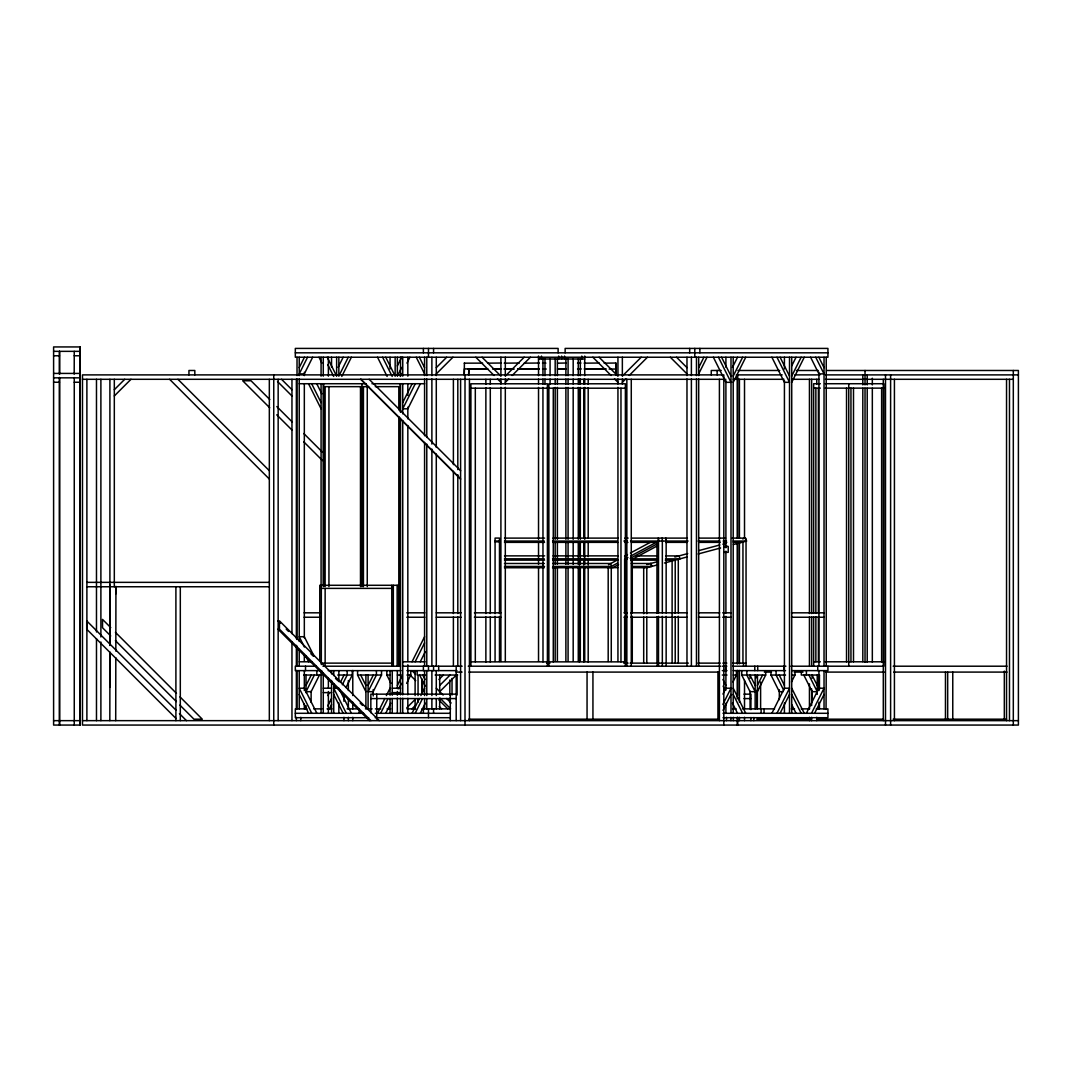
<?xml version="1.0" encoding="UTF-8"?>
<svg xmlns="http://www.w3.org/2000/svg" width="1072" height="1072" viewBox="0 0 1072 1072"><rect width="100%" height="100%" fill="white"/><g stroke="black" fill="none" stroke-linecap="round" stroke-linejoin="round"><path stroke-width="1.5" d="M737.214 725.061L737.214 717.302M109.826 720.652L109.934 652.057L109.907 687.179M109.96 645.518L110.054 585.138L110.054 593.767M115.709 720.652L115.816 657.752M115.83 651.133L115.937 586.585M299.235 367.642L304.435 357.231M307.557 357.231L299.235 373.887L304.327 373.887L312.649 357.231M338.095 367.388L343.174 357.231M338.846 376.084L348.266 357.231M341.794 376.419L351.388 357.231M397.337 365.941L401.692 357.231M397.364 376.084L401.705 367.388M400.312 376.419L401.786 373.471M406.958 363.14L409.906 357.231M402.737 402.563L412.157 383.722M415.279 383.722L402.737 408.807L407.829 408.807L420.371 383.722M306.029 685.437L311.228 675.038M314.351 675.038L306.029 691.681L311.121 691.681L319.443 675.038M327.844 695.581L329.332 692.633M327.777 705.912L331.476 698.529M340.333 682.475L344.045 675.038M329.385 708.94L331.556 704.599M342.316 684.753L347.167 675.038L347.167 670.63M346.015 687.527L352.259 675.038L352.259 670.63M368.098 685.437L373.311 675.038M381.525 670.63L381.525 675.038L373.203 691.681L368.098 691.681L376.419 675.038L376.419 670.63M377.518 713.295L384.888 698.529M386.362 695.581L390.061 688.211M380.64 713.295L387.89 698.797M397.364 685.437L401.826 676.526M385.732 713.295L390.811 703.138M412.023 661.799L424.579 636.714M398.744 688.907L401.518 683.36M415.145 661.799L424.579 642.945M406.623 683.36L410.777 675.038L410.777 670.63M420.251 661.799L425.316 651.642M412.023 713.295L419.407 698.529M420.881 695.581L424.579 688.211M415.145 713.295L422.395 698.797M420.251 713.295L425.316 703.138M698.689 367.642L703.889 357.231M698.689 373.887L707.011 357.231M732.457 367.388L737.536 357.231M733.208 376.084L742.628 357.231M733.208 382.329L745.75 357.231M791.699 365.941L796.054 357.231M791.726 376.084L801.146 357.231M791.726 382.329L804.268 357.231M722.943 694.107L725.905 688.211L730.997 688.211L722.876 704.438M732.967 681.98L736.437 675.038L736.437 670.63M723.024 710.388L730.997 694.442M755.988 678.013L757.475 675.038L757.368 708.873M757.368 685.437L762.567 675.038M757.368 691.681L765.689 675.038L765.689 670.63M771.88 713.295L784.423 688.211L789.515 688.211L776.972 713.295M791.484 681.98L794.955 675.038L794.955 670.63M780.094 713.295L789.515 694.442M806.385 713.295L818.928 688.211L824.033 688.211L811.491 713.295M814.613 713.295L824.033 694.442M114.315 389.712L124.727 379.3M114.315 395.957L130.972 379.3M436.291 367.642L446.689 357.231M436.291 373.887L452.933 357.231M505.314 376.084L524.168 357.231M505.314 382.329L508.744 378.898M512.161 375.481L530.412 357.231M622.35 376.084L641.203 357.231M622.35 382.329L625.78 378.898M629.197 375.481L647.448 357.231M406.811 707.775L415.695 698.89M438.944 679.501L443.379 675.065M411.943 708.873L415.413 705.416M439.694 685.437L450.093 675.038M439.694 691.681L456.337 675.038M608.481 564.756L617.258 560.053M624.574 556.14L627.495 554.572M630.43 553.005L650.905 542.03M608.883 567.745L617.66 563.041M624.976 559.115L627.897 557.547M630.818 555.979L658.744 541.052L658.221 538.104L658.623 541.092M612.702 567.745L618.557 564.609M630.256 558.338L658.061 543.437M630.738 560.16L657.484 545.795M646.791 564.542L658.114 561.514M674.864 557.025L687.701 553.581M698.555 550.673L719.794 544.978M722.823 544.174L726.213 543.263M742.628 538.868L745.469 538.104L746.527 541.052L733.436 544.522M658.02 564.73L646.791 567.745L632.306 567.637M664.439 563.014L686.897 556.998M698.127 553.983L720.598 547.966M723.801 547.109L727.017 546.251M80.145 346.939L53.6 346.939L53.6 725.061L80.145 725.061L80.145 346.939L80.078 725.061M53.6 351.348L80.078 351.348M295.323 352.822L827.932 352.822M53.6 355.77L59.483 355.77M74.196 355.77L80.078 355.77M538.519 358.999L584.736 358.999M464.27 363.167L482.641 363.127M487.572 363.167L501.039 363.019M504.229 363.167L519.357 363.019M524.208 363.167L539.337 363.019M542.526 363.167L545.903 363.127M557.52 363.167L565.976 363.019M577.5 363.167L580.957 363.019M584.16 363.167L599.275 363.019M604.139 363.167L615.931 363.019L615.931 374.811M467.633 369.009L487.72 368.902M494.272 369.009L501.039 368.902M504.269 369.009L512.684 368.902M539.337 368.902L517.588 369.009L539.203 369.036M557.547 369.009L565.976 368.902M580.957 368.902L577.527 369.009L580.823 369.036M605.935 368.902L584.186 369.009L605.801 369.036M487.586 369.036L464.404 368.902L464.243 374.945L464.404 363.019M492.571 369.049L500.905 369.036M504.229 369.049L514.225 369.049M557.52 369.049L565.842 369.036M609.137 369.049L615.797 369.049M721.215 370.483L711.259 370.483L711.259 374.892M737.938 370.483L779.746 370.483M796.456 370.483L818.204 370.483M826.566 370.483L1018.4 370.483L1018.4 725.061L82.477 725.061L82.477 374.892L723.814 374.892L723.814 725.061M53.6 373.418L80.078 373.418M736.263 374.892L782.198 374.892M794.794 374.892L819.866 374.892M825.52 374.892L1018.4 374.892M53.6 377.84L80.078 377.84M82.477 379.3L725.891 379.3M733.342 379.3L783.967 379.3M792.195 379.3L818.954 379.3M825.52 379.3L1013.308 379.3M53.6 382.248L59.483 382.248M74.196 382.248L80.078 382.248M299.235 383.722L366.075 383.722M371.957 383.722L424.659 383.722M820.335 383.722L813.648 383.722L813.648 613.398M825.346 383.722L883.837 383.722L883.837 666.208L790.868 666.208M323.65 386.657L368.634 386.657M375.294 386.657L400.285 386.657M470.903 388.198L547.403 388.198M548.877 388.198L625.378 388.198M813.648 388.131L820.335 388.131M825.346 388.131L883.837 388.131M504.497 538.104L544.603 538.104M552.951 538.104L618.115 538.104M624.802 538.104L628.152 538.104M631.488 538.104L687.42 538.104M699.038 538.104L725.57 538.104M732.203 538.104L745.469 538.104L746.273 541.092M495.076 541.025L499.485 541.025M504.47 541.052L544.281 541.052M552.576 541.052L617.271 541.052M623.904 541.052L627.227 541.052M630.55 541.052L688.09 541.052M698.113 541.052L719.808 541.052M723.144 541.052L726.494 541.052M733.168 541.052L746.527 541.052M495.076 541.829L499.485 541.829M504.497 542.365L544.536 542.365M552.871 542.365L617.941 542.365M624.614 542.365L627.951 542.365M631.287 542.365L656.319 542.365M665.618 542.365L687.098 542.365M698.676 542.365L720.17 542.365M723.466 542.365L726.776 542.365M733.382 542.365L741.65 542.365M723.814 546.452L728.223 546.452L728.223 552.335L723.814 552.335M504.51 555.872L544.67 555.872M553.045 555.872L618.303 555.872M635.951 555.912L657.484 555.912M665.766 555.912L679.018 555.912L680.077 558.86L665.524 558.86M504.456 558.82L544.268 558.82M552.562 558.82L617.231 558.82M633.177 558.86L657.431 558.86M627.187 559.303L624.641 559.303L624.641 612.889M504.497 560.133L544.589 560.133M552.938 560.133L618.075 560.133M632.386 560.16L657.096 560.16M665.323 560.16L675.213 560.16L675.213 613.318M504.47 563.483L544.335 563.483M552.643 563.483L610.785 563.483L611.308 566.445L552.897 566.445M631.301 563.483L650.597 563.483L651.655 566.445L632.038 566.445M504.497 566.445L544.549 566.445M504.456 567.745L544.241 567.745M552.522 567.745L617.834 567.637M86.886 582.351L269.327 582.351M86.886 586.759L269.327 586.759M321.319 588.381L392.339 588.381M304.073 612.822L320.488 612.822M406.797 612.822L424.82 612.822M436.291 612.822L461.148 612.822M474.4 612.822L500.905 612.822M624.011 612.822L627.321 612.822M630.644 612.822L686.978 612.822M698.435 612.822L719.687 612.822M722.675 612.822L730.997 612.822M791.471 612.822L824.033 612.822M304.073 617.244L320.488 617.244M406.797 617.244L424.82 617.244M436.291 617.244L461.148 617.244M474.4 617.244L500.905 617.244M624.011 617.244L627.321 617.244M630.644 617.244L686.978 617.244M698.435 617.244L719.687 617.244M722.675 617.244L730.997 617.244M791.471 617.244L824.033 617.244M299.235 661.799L311.778 661.799M402.737 661.799L424.994 661.799M813.648 661.799L820.335 661.799M825.346 661.799L883.837 661.799M470.903 661.866L547.403 661.866M548.877 661.866L625.378 661.866M321.319 663.126L392.339 663.126M546.613 663.126L549.936 663.126M623.797 663.126L628.085 663.126M630.135 663.126L688.385 663.126M697.872 663.126L720.21 663.126M722.796 663.126L726.816 663.126M732.752 663.126L746.045 663.126M400.285 663.273L398.811 663.273L398.811 416.66M316.387 666.208L295.323 666.208L295.323 670.63L321.707 670.63M322.953 666.208L400.526 666.208M402.737 666.208L462.139 666.208M468.276 666.208L720.585 666.208M722.3 666.208L726.829 666.208M732.645 666.208L785.91 666.208M893.177 666.208L1007.05 666.208M328.206 670.63L400.968 670.63M406.958 670.63L456.953 670.63M722.287 670.63L727.004 670.63M733.288 670.63L785.521 670.63M791.806 670.63L827.932 670.63L827.932 666.208M456.19 672.09L462.072 672.09M468.946 672.09L719.406 672.09M764.349 672.09L771.478 672.09M794.205 672.09L803.008 672.09M825.721 672.09L884.293 672.09M893.74 672.09L1007.05 672.09M303.751 675.038L321.935 675.038L321.935 672.09M337.734 675.038L352.259 675.038M357.579 670.63L357.579 675.038L381.525 675.038M386.831 670.63L386.831 675.038L389.98 675.038M397.364 675.038L401.183 675.038M406.958 675.038L410.777 675.038M425.343 675.038L417.169 675.038L417.169 670.63M435.152 675.038L457.677 675.038M722.287 675.038L727.004 675.038M733.288 675.038L736.437 675.038M741.744 670.63L741.744 675.038L765.689 675.038M770.996 670.63L770.996 675.038L785.521 675.038M791.806 675.038L794.955 675.038M819.504 675.038L801.333 675.038L801.333 670.63M323.275 688.211L331.677 688.211M392.258 688.211L400.66 688.211M783.15 691.681L779.317 691.681L770.996 675.038M323.275 692.619L331.677 692.619M392.258 692.619L400.66 692.619M456.19 694.16L370.845 694.16L370.845 712.773M743.968 694.16L750.976 694.16L750.896 709.61M370.845 698.582L456.19 698.582M743.968 698.582L750.976 698.582M307.007 708.873L295.323 708.873L295.323 717.704L368.661 717.704M313.681 708.873L322.015 708.873M327.027 708.873L332.025 708.873M347.033 708.873L358.718 708.873M365.458 708.873L372.105 708.873M375.401 708.873L380.788 708.873M387.059 708.873L390.757 708.873M406.985 708.873L415.681 708.873M421.939 708.873L450.562 708.873M732.498 708.873L736.209 708.873M742.467 708.873L774.56 708.873M791.23 708.873L794.566 708.873M801.24 708.873L809.588 708.873M816.261 708.873L827.932 708.873L827.932 717.704L722.997 717.704M295.323 713.295L363.569 713.295M375.213 713.295L450.294 713.295M722.997 713.295L827.932 713.295M375.213 717.704L450.294 717.704M468.759 719.178L717.932 719.178M756.778 719.178L810.445 719.178M816.596 719.178L883.556 719.178M893.15 719.178L1006.541 719.178M53.6 720.652L59.483 720.652M60.287 720.652L80.078 720.652M82.477 720.652L1018.4 720.652M676.566 357.231L686.978 367.642M670.322 357.231L686.978 373.887M599.101 357.231L617.941 376.084M592.856 357.231L611.094 375.481M614.524 378.898L617.941 382.329M482.065 357.231L500.905 376.084M475.821 357.231L494.058 375.481M497.488 378.898L500.905 382.329M369.157 379.3L460.652 470.755M360.875 379.3L460.652 479.077L360.822 379.3M281.547 379.3L291.959 389.712M277.527 381.525L291.959 395.957M269.796 399.534L251.036 380.774L242.714 380.774L269.715 407.775M276.831 406.569L292.066 421.819M303.791 433.53L322.551 452.29M276.75 414.824L292.013 430.073M303.751 441.811L322.525 460.598M177.939 379.3L269.38 470.755M169.617 379.3L269.38 479.077M436.291 688.211L443.138 695.045M446.555 698.462L451.111 703.031M439.828 697.979L450.428 708.579M411.943 670.63L415.413 674.087M438.944 700.003L447.828 708.873M410.147 675.065L415.695 680.613M439.265 706.569L441.584 708.873M379.22 720.652L279.457 620.876L279.457 629.197L370.899 720.652M277.983 620.876L280.328 623.221M286.197 629.09L288.542 631.435M310.853 653.746L313.198 656.091M335.496 678.388L337.841 680.733M360.152 703.044L362.497 705.389M277.983 629.197L369.438 720.652M110.738 627.616L102.523 619.402L102.523 627.723L110.724 635.937M115.428 632.319L176.465 693.356M179.989 696.88L202.286 719.178L193.965 719.178L179.895 705.108M115.414 640.627L176.384 701.597M175.915 710.079L86.711 620.876L86.711 629.197L175.821 718.307M179.439 713.604L186.488 720.652M818.834 357.231L824.033 367.642M815.712 357.231L824.033 373.887L818.928 373.887L810.606 357.231M780.094 357.231L789.515 376.084M776.972 357.231L789.515 382.329L784.423 382.329L771.88 357.231M721.577 357.231L730.997 376.084M718.454 357.231L730.997 382.329L725.905 382.329L713.362 357.231M812.027 675.038L817.239 685.437M808.918 675.038L817.239 691.681L812.134 691.681L803.812 675.038M791.726 688.211L804.268 713.295M791.726 694.442L801.146 713.295M779.223 675.038L784.423 685.437M791.699 704.599L796.054 713.295M783.726 690.301L776.101 675.038L776.101 670.63M749.958 675.038L755.157 685.437M741.744 675.038L750.065 691.681L755.157 691.681L746.836 675.038L746.836 670.63M733.208 688.211L745.75 713.295M733.208 694.442L742.628 713.295M722.93 679.501L725.905 685.437M732.457 703.138L737.536 713.295M723.131 686.134L725.208 690.301M419.366 357.231L424.579 367.642M416.244 357.231L424.579 373.887M385.732 357.231L395.153 376.084M382.61 357.231L392.205 376.419M377.518 357.231L387.113 376.419M327.215 357.231L336.635 376.084M327.777 364.614L333.687 376.419M319 357.231L321.948 363.14M316.749 383.722L321.828 393.866M311.657 383.722L321.077 402.563M308.535 383.722L321.077 408.807M422.77 675.038L424.994 679.501M419.648 675.038L425.195 686.134M386.831 675.038L390.999 683.36M360.688 675.038L365.9 685.437M357.579 675.038L365.9 691.681M351.388 713.295L338.846 688.211L333.74 688.211L346.296 713.295M333.74 694.442L343.174 713.295M313.922 655.89L304.327 636.714L299.235 636.714L304.394 647.032M305.761 655.997L308.656 661.799M316.87 713.295L304.327 688.211L299.235 688.211L311.778 713.295M299.235 694.442L308.656 713.295M651.052 563.403L651.843 566.391M625.003 555.872L625.525 558.82M662.04 538.104L662.442 541.092M1013.308 370.483L1013.308 725.061M1009.476 379.3L1009.476 720.652M1006.541 379.3L1006.541 720.652M1004.33 671.112L1004.33 720.156M952.767 672.09L952.767 719.178M947.675 672.09L947.675 719.178M945.464 672.09L945.464 719.178M894.423 379.3L894.423 720.652M890.604 374.892L890.604 725.061M885.499 374.892L885.499 725.061M883.301 379.3L883.301 720.652M881.626 388.131L881.626 661.799M872.327 378.228L872.327 384.915M872.327 388.252L872.327 662.188M867.221 374.892L867.221 384.915M867.221 388.252L867.221 662.188M865.024 370.483L865.024 384.915M865.024 388.238L865.024 662.188M862.813 374.892L862.813 384.902M862.813 388.238L862.813 661.692M853.5 388.131L853.5 661.799M850.954 388.131L850.954 661.799M848.743 383.722L848.743 666.208M846.532 388.131L846.532 661.799M826.244 357.231L826.244 666.208M826.244 670.63L826.043 709.436M824.033 357.231L824.033 666.208M824.033 670.63L824.033 708.873M819.437 675.038L819.437 689.537M819.437 704.049L819.437 708.873M818.928 372.265L818.928 666.208M818.928 670.63L818.928 690.582M818.928 702.227L818.928 708.873M818.405 388.131L818.405 613.398M818.405 616.748L818.405 661.799M817.748 666.208L817.748 670.63M817.239 675.038L817.239 694.375M816.743 379.3L816.743 384.325M816.743 717.302L816.743 720.652M815.859 388.131L815.859 613.398M815.859 616.748L815.859 661.799M813.648 616.748L813.648 666.208M812.134 675.038L812.134 678.254M812.134 691.159L812.134 702.428M811.638 379.3L811.638 613.559M811.638 616.909L811.638 665.431M811.638 688.854L811.638 705.59M811.638 717.302L811.638 720.652M809.44 379.3L809.44 613.559M809.44 616.909L809.44 665.431M809.44 683.842L809.44 708.94M809.44 717.302L809.44 720.652M806.425 670.63L806.425 675.038M791.726 357.231L791.726 713.295M789.515 357.231L789.515 713.295M784.423 357.231L784.423 368.942M784.423 380.64L784.423 688.559M784.423 702.937L784.423 713.295M784.047 666.208L784.047 670.63M779.317 689.805L779.317 699.654M764.068 708.873L764.068 713.295M761.12 708.873L761.12 713.295M760.611 682.033L760.611 708.512M757.73 666.208L757.73 670.63M756.778 690.301L756.778 708.512M755.157 675.038L755.157 708.873M754.795 666.208L754.795 670.63M753.844 717.49L753.844 720.652M750.896 717.49L750.896 720.652M750.065 675.038L750.065 678.254M750.065 691.159L750.065 708.873M746.045 541.146L746.045 666.208M744.517 379.3L744.517 538.265M744.517 680.492L744.517 708.94M744.517 717.302L744.517 720.652M743.499 663.126L743.499 666.208M742.95 541.976L742.95 663.126M739.425 379.3L739.425 538.265M739.425 541.615L739.425 663.756M739.425 670.456L739.425 702.24M739.425 717.302L739.425 720.652M737.75 374.892L737.75 538.265M737.75 543.29L737.75 663.756M737.75 670.456L737.75 695.554M737.75 717.302L737.75 725.061M737.214 374.892L737.214 538.265M737.214 543.29L737.214 663.756M737.214 670.456L737.214 698.89M733.208 357.231L733.208 713.295M733.342 717.302L733.342 720.652M730.997 357.231L730.997 713.295M730.903 717.302L730.903 720.652M726.494 717.302L726.494 720.652M725.905 357.231L725.905 367.267M725.905 380.64L725.905 547.805M725.905 551.142L725.905 612.996M725.905 616.333L725.905 690.127M725.905 703.259L725.905 713.295M725.53 666.208L725.53 670.63M719.406 379.3L719.406 720.652M717.932 672.09L717.932 720.103M717.141 370.483L717.141 374.892M699.882 348.413L699.882 352.822M698.689 357.231L698.689 375.602M698.689 378.952L698.689 666.208M696.478 357.231L696.478 375.602M696.478 378.952L696.478 666.208M694.79 348.413L694.79 357.231M691.386 357.231L691.386 375.602M691.386 378.952L691.386 666.208M689.685 348.413L689.685 352.822M686.978 357.231L686.978 375.602M686.978 378.952L686.978 666.208M678.295 559.303L678.295 612.889M678.295 616.239L678.295 663.126M675.213 616.614L675.213 663.153M672.117 560.951L672.117 663.153M666.154 541.146L666.154 612.996M666.154 616.333L666.154 666.208M662.335 541.146L662.335 612.996M662.335 616.333L662.335 666.208M658.503 541.146L658.503 612.996M658.503 616.333L658.503 666.208M657.23 663.126L657.23 666.208M656.962 541.976L656.962 613.331M656.962 616.655L656.962 663.126M646.791 567.637L646.791 613.733M646.791 617.03L646.791 663.126M643.696 567.637L643.696 613.733M643.696 617.03L643.696 663.126M632.279 559.303L632.279 612.889M632.279 616.239L632.279 663.126M631.274 379.3L631.274 665.819M626.852 379.3L626.852 665.819M625.378 666.275L625.378 383.789L548.877 383.789L548.877 666.275M624.641 616.239L624.641 663.126M622.35 357.231L622.35 375.629M622.35 378.965L622.35 383.977M620.969 388.198L620.969 661.866M617.941 357.231L617.941 375.629M617.941 378.965L617.941 383.977M617.941 387.327L617.941 661.478M615.824 363.113L615.77 374.972M611.268 567.637L611.268 661.478M608.186 567.637L608.186 661.478M592.937 672.09L592.937 719.178M588.193 379.3L588.193 384.325M588.193 387.675L588.193 538.265M588.193 541.615L588.193 556.676M588.193 560.013L588.193 565.038M588.193 568.388L588.193 662.081M587.054 672.09L587.054 719.178M584.722 356.065L584.736 375.696M584.736 379.032L584.736 384.044M584.736 387.381L584.736 539.323M584.736 542.66L584.736 564.368M584.736 567.704L584.736 661.196M583.771 379.3L583.771 384.325M583.771 387.675L583.771 538.265M583.771 541.615L583.771 556.676M583.771 560.013L583.771 565.038M583.771 568.388L583.771 662.081M581.774 356.065L581.774 358.999M580.314 358.999L580.314 375.696M580.314 379.032L580.314 384.044M580.314 387.381L580.314 539.323M580.314 542.66L580.314 564.368M580.314 567.704L580.314 661.196M579.362 379.3L579.362 384.325M579.362 387.675L579.362 538.265M579.362 541.615L579.362 556.676M579.362 560.013L579.362 565.038M579.362 568.388L579.362 662.081M578.277 358.999L578.277 375.696M578.277 379.032L578.277 384.044M578.277 387.381L578.277 539.323M578.277 542.66L578.277 564.368M578.277 567.704L578.277 661.196M573.185 358.999L573.185 375.696M573.185 379.032L573.185 384.044M573.185 387.381L573.185 539.323M573.185 542.66L573.185 564.368M573.185 567.704L573.185 661.196M568.08 358.999L568.08 375.696M568.08 379.032L568.08 384.044M568.08 387.381L568.08 539.323M568.08 542.66L568.08 564.368M568.08 567.704L568.08 661.196M565.882 358.999L565.882 375.696M565.882 379.032L565.882 384.044M565.882 387.381L565.882 539.323M565.882 542.66L565.882 564.368M565.882 567.704L565.882 661.196M565.145 352.822L565.145 348.413L827.932 348.413L827.932 357.231L295.323 357.231L295.323 348.413L558.123 348.413L558.123 352.822M564.555 356.065L564.555 358.999M561.621 356.065L561.621 358.999M558.673 356.065L558.673 358.999M557.386 358.999L557.386 375.696M557.386 379.032L557.386 384.044M557.386 387.381L557.386 539.323M557.386 542.66L557.386 564.368M557.386 567.704L557.386 661.196M555.175 358.999L555.175 375.696M555.175 379.032L555.175 384.044M555.175 387.381L555.175 539.323M555.175 542.66L555.175 564.368M555.175 567.704L555.175 661.196M553.286 388.198L553.286 661.866M550.083 358.999L550.083 375.696M550.083 379.032L550.083 384.044M547.403 666.275L547.403 383.789L470.903 383.789L470.903 666.275M544.978 358.999L544.978 375.696M544.978 379.032L544.978 384.044M542.941 358.999L542.941 375.696M542.941 379.032L542.941 384.044M542.941 387.381L542.995 661.866M541.467 356.065L541.467 358.999M538.519 356.065L538.533 375.696M538.533 379.032L538.533 384.044M538.533 387.381L538.533 539.323M538.533 542.66L538.533 564.368M538.533 567.704L538.533 661.196M505.314 357.231L505.314 375.629M505.314 378.965L505.314 383.977M505.314 387.327L505.314 661.478M500.905 357.231L500.905 375.629M500.905 378.965L500.905 383.977M500.905 387.327L500.905 661.478M499.485 613.626L499.485 538.077L495.076 538.077L495.076 613.626M499.485 616.32L499.485 661.464M495.076 616.32L495.076 661.464M490.293 379.3L490.293 384.325M490.293 387.675L490.293 613.559M490.293 616.909L490.293 662.081M485.871 379.3L485.871 384.325M485.871 387.675L485.871 613.559M485.871 616.909L485.871 662.081M475.311 388.198L475.311 661.866M469.429 379.3L469.429 720.652M465.007 374.892L465.007 725.061M460.598 379.3L460.598 720.652M457.811 379.3L457.811 469.657M457.811 474.682L457.811 613.559M457.811 616.909L457.811 665.431M457.128 675.038L457.128 694.991M456.19 666.208L456.19 720.652M453.389 379.3L453.389 464.645M453.389 471.332L453.389 613.559M453.389 616.909L453.389 665.431M452.022 678.362L452.022 694.991M450.294 694.16L450.294 720.652M449.825 680.023L449.825 694.991M449.825 698.328L449.825 701.651M439.694 675.038L439.694 692.767M439.694 699.212L439.694 708.873M438.676 666.208L438.676 670.63M436.291 357.231L436.291 375.602M436.291 378.952L436.291 447.426M436.291 454.099L436.291 666.208M436.291 670.63L436.291 695.567M436.291 698.904L436.291 708.873M433.57 348.413L433.57 352.822M433.57 666.208L433.57 670.63M433.57 708.873L433.57 713.295M431.882 357.231L431.882 375.602M431.882 378.952L431.882 444.089M431.882 449.088L431.882 666.208M431.882 670.63L431.882 695.567M431.882 698.904L431.882 708.873M428.478 348.413L428.478 357.231M428.478 666.208L428.478 670.63M428.478 708.873L428.478 717.704M426.777 357.231L426.777 375.602M426.777 378.952L426.777 437.403M426.777 444.089L426.777 666.208M426.777 670.63L426.777 695.567M426.777 698.904L426.777 708.873M424.579 357.231L424.579 375.602M424.579 378.952L424.579 435.728M424.579 442.414L424.579 666.208M424.579 670.63L424.579 695.567M424.579 698.904L424.579 708.873M423.386 348.413L423.386 352.822M423.386 666.208L423.386 670.63M423.386 708.873L423.386 713.295M422.355 681.028L422.355 692.767M421.872 678.938L421.872 693.906M418.053 675.615L418.053 695.567M418.053 698.904L418.053 702.227M415.105 670.63L415.105 695.567M415.105 698.904L415.105 708.873M407.829 357.231L407.829 376.151M407.829 383.722L407.829 395.434M407.829 407.146L407.829 418.857M407.829 425.544L407.829 661.424M407.829 664.774L407.829 694.884M407.829 698.234L407.829 713.295M402.737 357.231L402.737 376.151M402.737 383.722L402.737 413.832M402.737 420.519L402.737 694.884M402.737 698.234L402.737 713.295M400.526 357.231L400.526 376.151M400.526 383.722L400.526 412.157M400.526 418.857L400.526 694.884M400.526 698.234L400.526 713.295M400.285 383.722L400.285 411.661M400.285 418.321L400.285 666.208M398.811 386.657L398.811 409.986M398.69 666.208L398.69 585.285L319.764 585.285L319.764 661.25M397.364 357.231L397.364 375.629M397.364 670.63L397.364 688.68M397.364 691.453L397.364 695.246M397.364 698.019L397.364 713.295M397.149 585.285L397.149 666.208M395.153 357.231L395.153 375.629M393.33 585.285L393.33 666.208M392.258 670.63L392.258 695.246M392.258 698.529L392.258 713.295M391.789 585.285L391.789 666.208M390.061 357.231L390.061 368.942M390.061 670.63L390.061 695.246M390.061 698.529L390.061 713.295M376.741 694.16L376.741 719.071M373.203 689.537L373.203 695.983M368.098 675.038L368.098 708.873M367.254 386.657L367.254 586.612M365.9 675.038L365.9 707.265M363.435 386.657L363.435 586.612M361.961 383.722L361.961 586.612M360.487 386.657L360.487 586.612M359.2 708.873L359.2 713.295M352.782 670.456L352.782 695.554M352.782 702.24L352.782 708.94M352.782 717.302L352.782 720.652M348.373 680.492L348.373 690.529M348.373 698.89L348.373 708.94M348.373 717.302L348.373 720.652M343.938 694.736L343.938 701.289M343.951 717.302L343.951 720.652M338.846 357.231L338.846 375.629M338.846 670.63L338.846 681.604M338.846 702.937L338.846 713.295M336.635 357.231L336.635 375.629M333.74 670.63L333.74 675.548M333.74 683.748L333.74 713.295M331.543 357.231L331.543 367.267M331.543 670.63L331.543 673.899M331.543 680.465L331.543 713.295M328.943 386.657L328.943 586.612M328.38 357.231L328.38 376.151M328.38 678.161L328.38 688.197M328.38 691.547L328.38 713.295M325.124 386.657L325.124 586.612M325.138 588.595L325.138 666.208M323.65 383.722L323.65 586.612M323.275 357.231L323.275 376.151M323.275 383.722L323.275 586.143M323.275 673.136L323.275 713.295M321.319 585.285L321.319 664.56M321.077 357.231L321.077 376.151M321.077 383.722L321.077 586.143M321.077 671.474L321.077 713.295M316.83 670.63L316.83 675.038M311.121 691.159L311.121 702.428M306.029 675.038L306.029 692.767M306.029 705.657L306.029 708.873M305.52 666.208L305.52 670.63M304.327 372.265L304.327 375.602M304.327 383.964L304.327 637.813M304.327 654.523L304.327 661.196M304.327 670.63L304.327 690.582M304.327 703.889L304.327 708.873M300.776 717.302L300.776 720.652M299.235 357.231L299.235 375.602M299.235 378.952L299.235 641.391M299.235 649.511L299.235 666.208M299.235 670.63L299.235 708.873M297.024 357.231L297.024 375.602M297.024 378.952L297.024 639.488M297.024 646.175L297.024 666.208M297.024 670.63L297.024 708.873M296.368 379.3L296.368 638.657M296.368 645.357L296.368 665.431M296.368 670.456L296.368 708.94M296.368 717.302L296.368 720.652M291.959 379.3L291.959 633.646M291.959 642.007L291.959 720.652M278.157 379.3L278.157 720.652M273.749 374.892L273.749 725.061M269.327 379.3L269.327 720.652M194.823 374.892L194.823 370.483L188.94 370.483L188.94 374.892M180.31 586.759L180.31 720.652M175.902 586.759L175.902 720.652M115.937 586.411L115.937 593.767M114.315 379.3L114.315 586.786M109.907 379.3L109.907 645.357M100.889 379.3L100.889 636.982M100.889 642.007L100.889 720.652M96.48 379.3L96.48 631.971M96.48 638.657L96.48 720.652M86.886 379.3L86.886 720.652M74.263 351.348L74.196 374.182M74.263 377.518L74.263 725.061M59.55 351.348L59.55 374.182M59.55 377.518L59.55 725.061M59.483 351.348L59.483 374.182M59.483 377.518L59.483 725.061M468.826 368.902L468.665 374.945L468.826 368.902M545.903 369.009L542.566 369.009L545.862 369.036M666.395 541.052L665.873 538.104L666.261 541.092"/></g></svg>
